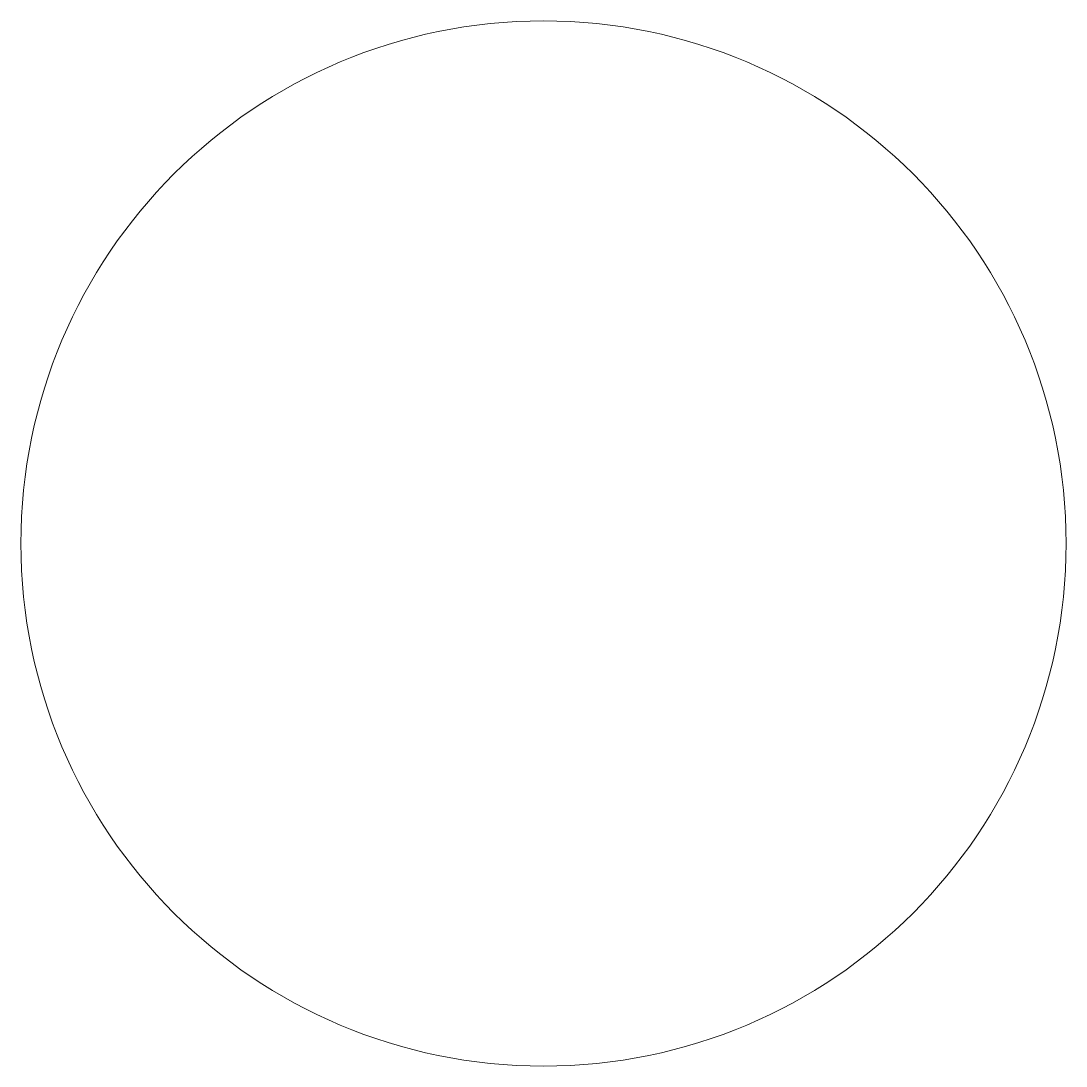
# Model space of a CAD drawing. Header units: millimetres. Extents: x 17.8 to 37.2, y 4.5 to 24.
import ezdxf

# ---------------------------------------------------------------- set-up
doc = ezdxf.new("R2010")
doc.units = ezdxf.units.MM
doc.header["$LTSCALE"] = 50
doc.layers.add('Design Layer-1', color=7, linetype='Continuous')

msp = doc.modelspace()

# ---------------------------------------------------------------- wipeouts: each hides what was drawn before it
at = {"color": 255, "linetype": 'Continuous', "lineweight": 5, "transparency": 33554687}
msp.add_wipeout([(37.25, 14.25), (37.203, 13.294), (37.063, 12.348), (36.83, 11.42), (36.508, 10.519), (36.099, 9.654), (35.607, 8.833), (35.037, 8.065), (34.394, 7.356), (33.685, 6.713), (32.917, 6.143), (32.096, 5.651), (31.231, 5.242), (30.33, 4.92), (29.402, 4.687), (28.456, 4.547), (27.5, 4.5), (26.544, 4.547), (25.598, 4.687), (24.67, 4.92), (23.769, 5.242), (22.904, 5.651), (22.083, 6.143), (21.315, 6.713), (20.606, 7.356), (19.963, 8.065), (19.393, 8.833), (18.901, 9.654), (18.492, 10.519), (18.17, 11.42), (17.937, 12.348), (17.797, 13.294), (17.75, 14.25), (17.797, 15.206), (17.937, 16.152), (18.17, 17.08), (18.492, 17.981), (18.901, 18.846), (19.393, 19.667), (19.963, 20.435), (20.606, 21.144), (21.315, 21.787), (22.083, 22.357), (22.904, 22.849), (23.769, 23.258), (24.67, 23.58), (25.598, 23.813), (26.544, 23.953), (27.5, 24), (28.456, 23.953), (29.402, 23.813), (30.33, 23.58), (31.231, 23.258), (32.096, 22.849), (32.917, 22.357), (33.685, 21.787), (34.394, 21.144), (35.037, 20.435), (35.607, 19.667), (36.099, 18.846), (36.508, 17.981), (36.83, 17.08), (37.063, 16.152), (37.203, 15.206)], dxfattribs=at).dxf.layer = 'Design Layer-1'

# ---------------------------------------------------------------- next in the draw order: linework, layer by layer
at = {"layer": 'Design Layer-1', "color": 7, "linetype": 'Continuous', "lineweight": 5, "transparency": 33554687}
msp.add_circle((27.5, 14.25), 9.75, dxfattribs=at)

doc.saveas('drawing.dxf')
